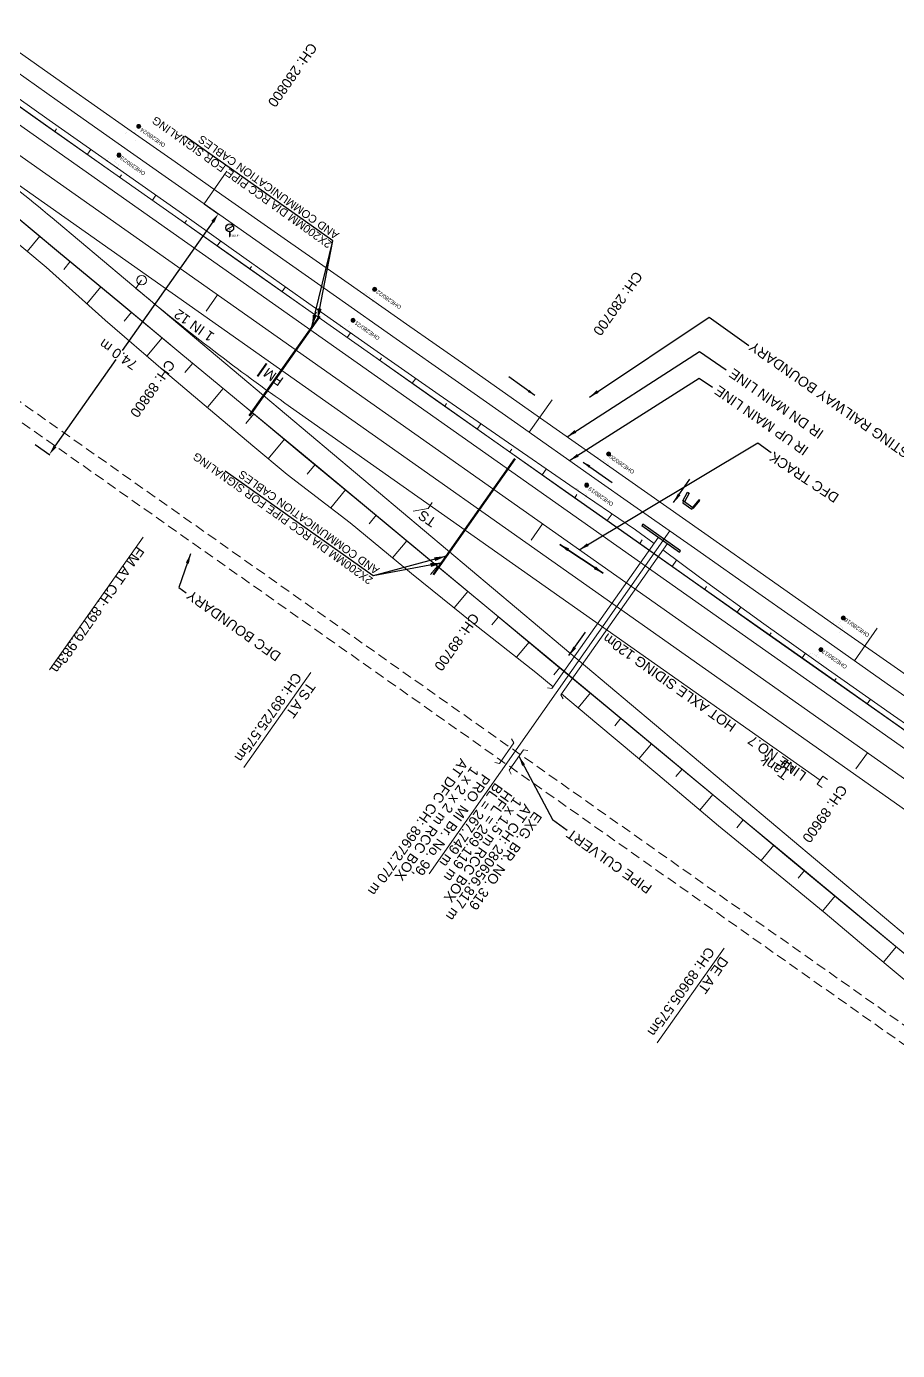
# Model space of a CAD drawing. Header units: metres. Extents: x 644418 to 1306172, y 3366650 to 6747308.
# Drawn here: x 660261.6 to 660480.7, y 3368189 to 3368522.2 of the extents above; entities that cross this region are included whole.
import ezdxf
from ezdxf.enums import TextEntityAlignment as Align

# ---------------------------------------------------------------- set-up
doc = ezdxf.new("R2010")
doc.units = ezdxf.units.M
doc.header["$MEASUREMENT"] = 0
doc.linetypes.add('CENTER', pattern=[2, 1.25, -0.25, 0.25, -0.25])
doc.linetypes.add('DASHED', pattern=[0.75, 0.5, -0.25])
doc.layers.get('Defpoints').update_dxf_attribs({"lineweight": 0})
for name, color, linetype in [('BORE', 7, 'Continuous'), ('CULVERT_PARAPET', 7, 'Continuous'), ('DFCC Boundary', 6, 'CENTER'), ('PROPOSED DFCC FORMATION LINE', 187, 'Continuous'), ('PROPOSED ROADS', 10, 'DASHED'), ('RETAINING_WALL', 142, 'Continuous'), ('Side Details', 251, 'Continuous'), ('Signalling cable pipes', 234, 'Continuous'), ('T_P', 8, 'Continuous'), ('TANK', 251, 'Continuous'), ('Trolley Refuse', 10, 'Continuous')]:
    doc.layers.add(name, color=color, linetype=linetype)
for name, color, linetype, lineweight in [('BRIDGE DETAILS PLAN', 7, 'Continuous', 0), ('CANAL BOTTOM', 5, 'Continuous', 0), ('Existing Chainage', 7, 'Continuous', 0), ('Existing IR Track', 143, 'Continuous', 0), ('Existing Railway Boundary', 7, 'CENTER', 0), ('flow direction', 7, 'Continuous', 0), ("NEW SHAMBHU CROSSING STN. SRJ's", 10, 'Continuous', 0), ('OHE MAST', 8, 'Continuous', 0), ('OHE MAST TEXT', 8, 'Continuous', 0), ('PROP-DFC Connecting line', 1, 'Continuous', 0), ('Proposed Chainage', 10, 'Continuous', 0), ('Proposed DFC Loop line', 1, 'Continuous', 0), ('PROPOSED DFC TRACK', 1, 'Continuous', 0), ('PROPOSED DFCC TOE LINE', 239, 'Continuous', 0), ('PROPOSED DFCC TOE SLOPES', 239, 'Continuous', 0), ('PROPOSED DFCC TRACK', 1, 'Continuous', 0)]:
    doc.layers.add(name, color=color, linetype=linetype, lineweight=lineweight)
doc.styles.add('CUT-FILL', font='cut-fill.shx', dxfattribs={"height": 2})
doc.styles.get("Standard").update_dxf_attribs({"font": 'arial.ttf'})
doc.styles.add('Style-Arial', font='arial.ttf')
doc.dimstyles.new('DIM', dxfattribs={"dimtxt": 2.5, "dimasz": 2.5, "dimexe": 0.18, "dimexo": 0.0625, "dimgap": 0.09, "dimtad": 0, "dimtih": 1, "dimtoh": 1, "dimdec": 3, "dimzin": 0, "dimdsep": 46, "dimtxsty": 'Standard', "dimcen": 0.09, "dimadec": 0, "dimazin": 0, "dimtfac": 1, "dimtdec": 3, "dimtofl": 0, "dimtmove": 0, "dimatfit": 3, "dimfxl": 1, "dimtolj": 1, "dimtzin": 0, "dimarcsym": 0})
doc.dimstyles.new('ISO-25', dxfattribs={"dimtxt": 2.5, "dimasz": 2.5, "dimexe": 1.25, "dimexo": 0.625, "dimtad": 1, "dimtxsty": 'Standard', "dimcen": 2.5, "dimadec": 0, "dimazin": 0, "dimtfac": 1, "dimtmove": 0, "dimatfit": 3, "dimfxl": 1, "dimarcsym": 0})
doc.dimstyles.get("Standard").update_dxf_attribs({"dimtxt": 2.5, "dimasz": 2.5, "dimexe": 0.18, "dimexo": 0.0625, "dimgap": 0.09, "dimtad": 0, "dimtih": 1, "dimtoh": 1, "dimdec": 3, "dimzin": 0, "dimdsep": 46, "dimtxsty": 'Standard', "dimcen": 0.09, "dimclrd": 1, "dimclre": 1, "dimclrt": 1, "dimadec": 0, "dimazin": 0, "dimtfac": 1, "dimtdec": 3, "dimtofl": 0, "dimtmove": 0, "dimatfit": 3, "dimfxl": 1, "dimtolj": 1, "dimtzin": 0, "dimarcsym": 0})

# ---------------------------------------------------------------- blocks, each defined once
blk = doc.blocks.new('T-P')
at = {"color": 8}
for points in [[(-0.8, 1.71), (0.92, 2.73)], [(-0.78, 1.68), (0.94, 2.7)], [(0, 1.2), (0, 0)], [(0, 0), (0.15, 0)], [(0.15, 1.2), (0.15, 0)]]:
    blk.add_lwpolyline(points, dxfattribs=at)
blk.add_circle((0.08, 2.19), 1, dxfattribs=at)
at = {"color": 8, "style": 'CUT-FILL'}
for s, p in [('T', (-0.01, 2.5, 203.18)), ('P', (-0.01, 1.51, 203.18))]:
    blk.add_text(s, height=0.4, dxfattribs=at).set_placement(p)
blk = doc.blocks.new('OHE MAST')
h = blk.add_hatch(color=256)
edge = h.paths.add_edge_path()
edge.add_arc((0, 0), 0.514, 0, 360)
at = {"const_width": 0.01, "flags": 128}
for points in [[(1.5, 3.5), (1.5, 2), (-1.5, 2), (-1.5, 3.5)], [(0, 2), (0, 0)]]:
    blk.add_lwpolyline(points, dxfattribs=at)
blk.add_circle((0, 0), 0.514)
blk = doc.blocks.new('*D1817')
at = {"layer": 'Defpoints', "color": 0, "linetype": 'Continuous', "ltscale": 0.5, "transparency": 16777216}
for p in [(660306.23, 3368477.59), (660309.84, 3368475.06), (660263.71, 3368417.03)]:
    blk.add_point(p, dxfattribs=at)
at = {"layer": 'DFCC Boundary', "color": 0, "linetype": 'Continuous', "lineweight": -2, "ltscale": 0.5, "transparency": 16777216}
for p, q in [((660306.28, 3368477.56), (660309.98, 3368474.96)), ((660308.4, 3368473.02), (660285.67, 3368440.65)), ((660268.75, 3368416.55), (660284.1, 3368438.41)), ((660263.76, 3368417), (660267.46, 3368414.4))]:
    blk.add_line(p, q, dxfattribs=at)
at = {"layer": 'DFCC Boundary', "color": 0, "linetype": 'Continuous', "ltscale": 0.5, "transparency": 16777216}
for points in [[(660308.06, 3368473.26), (660308.74, 3368472.78), (660309.84, 3368475.06)], [(660268.41, 3368416.79), (660269.09, 3368416.31), (660267.31, 3368414.5)]]:
    blk.add_solid(points, dxfattribs=at)
at = {"layer": 'DFCC Boundary', "color": 0, "linetype": 'Continuous', "ltscale": 0.5, "transparency": 16777216, "insert": (660284.66, 3368439.68), "char_height": 2.5, "attachment_point": 5, "rotation": 145}
blk.add_mtext('\\A1;74.0 m', dxfattribs=at)

msp = doc.modelspace()

# ---------------------------------------------------------------- linework, layer by layer
at = {"layer": 'BRIDGE DETAILS PLAN', "color": 7, "linetype": 'Continuous', "lineweight": 0, "flags": 128}
msp.add_lwpolyline([(660423.3823, 3368395.2671), (660362.8459, 3368308.9402)], dxfattribs=at)
at = {"layer": 'CULVERT_PARAPET', "linetype": 'Continuous'}
for points in [[(660426.637, 3368402.306, 269.927), (660428.926, 3368400.775, 269.924), (660429.221, 3368401.052, 269.915), (660426.818, 3368402.712, 269.898)], [(660416.39, 3368396.632, 270.009), (660425.869, 3368389.924, 269.986), (660426.096, 3368390.265, 269.996), (660416.617, 3368396.973, 269.996)]]:
    msp.add_polyline3d(points, close=True, dxfattribs=at)
at = {"layer": 'Existing Chainage', "color": 0, "linetype": 'Continuous', "lineweight": 13, "flags": 128}
for points in [[(660311.9802, 3368485.7769), (660306.2334, 3368477.5931)], [(660393.7997, 3368428.2644), (660388.0442, 3368420.0867)], [(660475.6083, 3368370.7679), (660469.8589, 3368362.5859)]]:
    msp.add_lwpolyline(points, dxfattribs=at)
at = {"layer": 'Existing IR Track', "flags": 128}
for points in [[(660256.4069, 3368518.0692), (660271.8366, 3368507.2097), (660287.0944, 3368496.4712), (660298.9617, 3368488.1141), (660310.714, 3368479.8381), (660326.3695, 3368468.8783), (660342.5065, 3368457.581), (660357.1728, 3368447.2953), (660372.0513, 3368436.8608), (660386.9253, 3368426.4037), (660416.9939, 3368405.2761), (660432.173, 3368394.6164), (660448.4241, 3368383.1917), (660464.5868, 3368371.8293), (660480.6741, 3368360.5103), (660496.8438, 3368349.1333)], [(660253.6266, 3368514.6313), (660269.2847, 3368503.5873), (660284.6664, 3368492.7383), (660296.4097, 3368484.4914), (660307.9591, 3368476.3813), (660323.8036, 3368465.2373), (660339.583, 3368454.1392), (660354.5791, 3368443.6122), (660369.4258, 3368433.1902), (660384.3209, 3368422.7072), (660404.5446, 3368408.477), (660414.3884, 3368401.5741), (660429.6052, 3368390.9034), (660445.8194, 3368379.494), (660462.0437, 3368368.0775), (660478.0727, 3368356.8143), (660494.162, 3368345.5086)]]:
    msp.add_lwpolyline(points, dxfattribs=at)
at = {"layer": "NEW SHAMBHU CROSSING STN. SRJ's", "linetype": 'Continuous', "lineweight": 13, "flags": 128}
msp.add_lwpolyline([(660290.5349, 3368458.3558), (660289.093, 3368456.3136)], dxfattribs=at)
at = {"layer": "NEW SHAMBHU CROSSING STN. SRJ's", "linetype": 'Continuous', "lineweight": 13, "const_width": 0.5, "flags": 128}
msp.add_lwpolyline([(660321.9703, 3368437.4208), (660319.664, 3368434.1491)], dxfattribs=at)
at = {"layer": "NEW SHAMBHU CROSSING STN. SRJ's", "linetype": 'Continuous', "lineweight": 0, "flags": 128}
msp.add_lwpolyline([(660363.6424, 3368402.4306), (660362.5755, 3368400.9146), (660358.8217, 3368400.2621)], dxfattribs=at)
at = {"layer": "NEW SHAMBHU CROSSING STN. SRJ's", "color": 10, "linetype": 'Continuous', "lineweight": 13, "flags": 128}
for points in [[(660290.8876, 3368393.6616), (660267.3589, 3368360.2844)], [(660333.0977, 3368359.6207), (660316.2397, 3368335.7064)], [(660437.0415, 3368290.2695), (660420.2306, 3368266.4219)]]:
    msp.add_lwpolyline(points, dxfattribs=at)
at = {"layer": "NEW SHAMBHU CROSSING STN. SRJ's", "linetype": 'Continuous', "lineweight": 13}
msp.add_circle((660290.5349, 3368458.3558), 1.2, dxfattribs=at)
at = {"layer": 'PROP-DFC Connecting line', "linetype": 'Continuous', "lineweight": 0}
msp.add_line((659123.2101, 3369298.6585), (661015.1257, 3367964.985), dxfattribs=at)
at = {"layer": 'Proposed Chainage', "lineweight": 0, "flags": 128}
for points in [[(660306.753, 3368450.576), (660309.6338, 3368454.6626)], [(660388.4863, 3368392.9595), (660391.3671, 3368397.0461)], [(660470.2196, 3368335.343), (660473.1004, 3368339.4296)]]:
    msp.add_lwpolyline(points, dxfattribs=at)
at = {"layer": 'Proposed DFC Loop line'}
msp.add_line((659226.6259, 3369210.4636), (661057.9935, 3367919.4725), dxfattribs=at)
at = {"layer": 'Proposed DFC Loop line', "flags": 128}
for points in [[(661100.1515, 3367850.9693), (660555.35, 3368235.0177, -0.02131078), (660517.8954, 3368263.8855), (660269.1261, 3368473.1062, 0.02134199), (660231.6148, 3368502.0139)], [(660289.0918, 3368456.3145), (660289.0918, 3368456.3145, 0.02131078), (660326.5464, 3368427.4467), (660461.189, 3368332.5328)]]:
    msp.add_lwpolyline(points, format="xyb", dxfattribs=at)
at = {"layer": 'Proposed DFC Loop line'}
msp.add_lwpolyline([(660463.0992, 3368332.67), (660461.8877, 3368333.524), (660460.4902, 3368331.5415), (660461.7017, 3368330.6875)], dxfattribs=at)
at = {"layer": 'PROPOSED DFCC FORMATION LINE', "lineweight": 0, "flags": 128}
for points in [[(660495.2088, 3368336.0797), (660478.8621, 3368347.603), (660462.5154, 3368359.1263), (660446.1688, 3368370.6496), (660429.8221, 3368382.1729), (660413.4754, 3368393.6962), (660397.1288, 3368405.2195), (660380.7821, 3368416.7428), (660364.4354, 3368428.2661), (660348.0888, 3368439.7894), (660331.7421, 3368451.3127), (660315.3954, 3368462.836), (660299.0488, 3368474.3593), (660282.7021, 3368485.8826), (660266.3554, 3368497.4059), (660250.0088, 3368508.9292)], [(660495.2376, 3368336.1205), (660478.8909, 3368347.6438), (660462.5442, 3368359.1671), (660446.1976, 3368370.6904), (660429.8509, 3368382.2137), (660413.5042, 3368393.737), (660397.1576, 3368405.2603), (660380.8109, 3368416.7836), (660364.4642, 3368428.3069), (660348.1176, 3368439.8302), (660331.7709, 3368451.3535), (660315.4242, 3368462.8768), (660299.0776, 3368474.4001), (660282.7309, 3368485.9234), (660266.3842, 3368497.4468), (660250.0376, 3368508.9701)], [(660538.9518, 3368241.9337), (660531.2566, 3368248.3199), (660515.8661, 3368261.0923), (660500.4757, 3368273.8647), (660485.0852, 3368286.6371), (660469.6948, 3368299.4095), (660454.3043, 3368312.1819), (660438.9139, 3368324.9543), (660423.5234, 3368337.7266), (660408.133, 3368350.499), (660392.7425, 3368363.2714), (660377.3521, 3368376.0438), (660361.9616, 3368388.8162), (660346.5711, 3368401.5886), (660331.1807, 3368414.361), (660315.7902, 3368427.1334), (660300.3998, 3368439.9058), (660285.0093, 3368452.6782), (660269.6189, 3368465.4506), (660254.2284, 3368478.223), (660238.838, 3368490.9953), (660228.6146, 3368499.4797)], [(660539.0272, 3368241.9361), (660531.2885, 3368248.3584), (660515.8981, 3368261.1308), (660500.5076, 3368273.9032), (660485.1171, 3368286.6756), (660469.7267, 3368299.448), (660454.3362, 3368312.2203), (660438.9458, 3368324.9927), (660423.5553, 3368337.7651), (660408.1649, 3368350.5375), (660392.7744, 3368363.3099), (660377.384, 3368376.0823), (660361.9935, 3368388.8547), (660346.6031, 3368401.6271), (660331.2126, 3368414.3995), (660315.8222, 3368427.1719), (660300.4317, 3368439.9443), (660285.0413, 3368452.7167), (660269.6508, 3368465.489), (660254.2604, 3368478.2614), (660238.8699, 3368491.0338), (660228.645, 3368499.5194)]]:
    msp.add_lwpolyline(points, dxfattribs=at)
at = {"layer": 'PROPOSED DFCC TOE LINE', "lineweight": 0, "flags": 128}
for points in [[(660074.5986, 3368634.3853), (660087.1993, 3368625.0945), (660103.7266, 3368613.8275), (660120.0897, 3368602.3274), (660136.4112, 3368590.7685), (660152.7283, 3368579.2032), (660169.1325, 3368567.7615), (660185.5291, 3368556.3091), (660201.8778, 3368544.7886), (660218.2413, 3368533.2893), (660234.5686, 3368521.7385), (660250.8959, 3368510.1876), (660267.2419, 3368498.6634), (660283.598, 3368487.1535), (660299.9584, 3368475.6497), (660316.281, 3368464.0923), (660332.5821, 3368452.5043), (660348.9456, 3368441.0048), (660365.3395, 3368429.5486), (660381.7734, 3368418.149), (660398.2211, 3368406.7691), (660414.7971, 3368395.5711), (660419.4465, 3368392.1078)], [(660421.655, 3368390.4626), (660430.8417, 3368383.6193), (660447.0404, 3368371.886), (660463.3577, 3368360.3211), (660479.7066, 3368348.801), (660496.1081, 3368337.3555), (660512.5582, 3368325.9789), (660528.8332, 3368314.3539), (660545.2279, 3368302.8988), (660561.6264, 3368291.4489), (660577.9611, 3368279.9086), (660594.2302, 3368268.2754), (660603.7477, 3368261.7356)]]:
    msp.add_lwpolyline(points, dxfattribs=at)
at = {"layer": 'PROPOSED DFCC TOE LINE', "lineweight": 0}
for points in [[(660394.0374, 3368356.0296), (660389.7309, 3368359.6425), (660373.9834, 3368371.9847), (660358.4172, 3368384.5453), (660343.0042, 3368397.2906), (660327.1033, 3368409.4478), (660318.5346, 3368416.6688), (660306.2342, 3368427.0194), (660296.4948, 3368435.2004), (660281.3659, 3368448.2879), (660266.4809, 3368461.6693), (660251.1256, 3368474.484), (660235.706, 3368487.2213), (660225.829, 3368495.6215)], [(660535.3758, 3368238.5314), (660528.0411, 3368244.4453), (660512.4314, 3368256.9535), (660497.1164, 3368269.8169), (660481.852, 3368282.7411), (660472.7228, 3368290.4553), (660462.475, 3368299.0311), (660451.1444, 3368308.3742), (660435.6343, 3368321.0024), (660420.4275, 3368333.9962), (660405.0532, 3368346.788), (660396.154, 3368354.2539)]]:
    msp.add_lwpolyline(points, dxfattribs=at)
at = {"layer": 'PROPOSED DFCC TOE SLOPES', "linetype": 'Continuous', "lineweight": 0, "flags": 128}
for points in [[(660268.7064, 3368495.8098), (660269.1359, 3368496.4191)], [(660276.8797, 3368490.0482), (660277.7434, 3368491.2734)], [(660285.053, 3368484.2865), (660285.4876, 3368484.9029)], [(660293.2264, 3368478.5249), (660294.1023, 3368479.7674)], [(660301.3997, 3368472.7632), (660301.8384, 3368473.3856)], [(660264.8972, 3368469.4341), (660261.7381, 3368465.6274)], [(660309.573, 3368467.0016), (660310.4384, 3368468.2292)], [(660272.5924, 3368463.0479), (660270.9591, 3368461.0798)], [(660317.7464, 3368461.2399), (660318.1715, 3368461.843)], [(660280.2876, 3368456.6617), (660276.7683, 3368452.421)], [(660325.9197, 3368455.4783), (660326.7472, 3368456.6522)], [(660287.9828, 3368450.2755), (660286.1201, 3368448.031)], [(660334.093, 3368449.7166), (660334.4998, 3368450.2937)], [(660295.6781, 3368443.8893), (660291.8219, 3368439.2427)], [(660342.2664, 3368443.955), (660343.0883, 3368445.121)], [(660303.3733, 3368437.5031), (660301.3976, 3368435.1224)], [(660350.4397, 3368438.1933), (660350.857, 3368438.7854)], [(660358.613, 3368432.4317), (660359.4714, 3368433.6493)], [(660311.0685, 3368431.1169), (660307.2124, 3368426.4703)], [(660366.7863, 3368426.67), (660367.2302, 3368427.2996)], [(660318.7637, 3368424.7307), (660316.7579, 3368422.3136)], [(660374.9597, 3368420.9084), (660375.891, 3368422.2295)], [(660326.459, 3368418.3445), (660322.3794, 3368413.4287)], [(660383.133, 3368415.1467), (660383.6214, 3368415.8396)], [(660334.1542, 3368411.9583), (660332.1483, 3368409.5413)], [(660391.3063, 3368409.3851), (660392.3337, 3368410.8425)], [(660341.8494, 3368405.5721), (660338.0929, 3368401.0456)], [(660399.4797, 3368403.6234), (660400.0277, 3368404.4009)], [(660407.653, 3368397.8618), (660408.8638, 3368399.5794)], [(660349.5446, 3368399.1859), (660347.7474, 3368397.0202)], [(660357.2399, 3368392.7997), (660353.6566, 3368388.482)], [(660415.8263, 3368392.1001), (660416.4513, 3368392.9867)], [(660364.9351, 3368386.4135), (660363.1637, 3368384.2791)], [(660423.9997, 3368386.3384), (660425.0986, 3368387.8974)], [(660372.6303, 3368380.0273), (660369.1755, 3368375.8643)], [(660432.173, 3368380.5768), (660432.6579, 3368381.2647)], [(660440.3463, 3368374.8151), (660441.2421, 3368376.0859)], [(660380.3255, 3368373.6411), (660378.6594, 3368371.6334)], [(660448.5197, 3368369.0535), (660448.939, 3368369.6483)], [(660388.0208, 3368367.2549), (660384.867, 3368363.4546)], [(660456.693, 3368363.2918), (660457.517, 3368364.4607)], [(660395.716, 3368360.8687), (660394.1877, 3368359.0272)], [(660464.8663, 3368357.5302), (660465.2732, 3368358.1074)], [(660403.4112, 3368354.4825), (660400.3206, 3368350.7584)], [(660473.0397, 3368351.7685), (660473.8546, 3368352.9246)], [(660411.1065, 3368348.0963), (660409.5491, 3368346.2197)], [(660418.8017, 3368341.7101), (660415.6788, 3368337.9472)], [(660426.4969, 3368335.3239), (660424.9154, 3368333.4183)], [(660434.1921, 3368328.9378), (660430.9373, 3368325.0158)], [(660441.8874, 3368322.5516), (660440.243, 3368320.5702)], [(660449.5826, 3368316.1654), (660446.3538, 3368312.2747)], [(660457.2778, 3368309.7792), (660455.6857, 3368307.8607)], [(660464.973, 3368303.393), (660461.809, 3368299.5803)], [(660480.3635, 3368290.6206), (660477.1334, 3368286.7284)]]:
    msp.add_lwpolyline(points, dxfattribs=at)
at = {"layer": 'PROPOSED DFCC TRACK', "color": 12, "flags": 128}
msp.add_lwpolyline([(661185.0561, 3367837.5487), (661104.7692, 3367894.1456), (658600.7836, 3369659.2873)], dxfattribs=at)
at = {"layer": 'PROPOSED DFCC TRACK', "linetype": 'Continuous', "flags": 128}
for points, elevation in [([(660420.5563, 3368393.6836), (660393.7327, 3368355.597), (660392.62, 3368355.7983)], 269.927), ([(660422.8035, 3368392.0933), (660395.9799, 3368354.0067), (660396.543, 3368353.0263)], 269.924), ([(660383.6073, 3368342.8941), (660384.1682, 3368341.9124), (660380.524, 3368336.7417), (660379.4114, 3368336.9431)], 270.4067), ([(660387.7253, 3368339.9799), (660386.6132, 3368340.1838), (660382.969, 3368335.0132), (660383.5322, 3368334.0327)], 270.451)]:
    msp.add_lwpolyline(points, dxfattribs=dict(at, elevation=elevation))
at = {"layer": 'PROPOSED ROADS', "color": 1, "linetype": 'DASHED', "lineweight": 0, "ltscale": 5, "flags": 128}
msp.add_lwpolyline([(661233.5122, 3367730.8433, 0.26577536), (661230.955, 3367736.6188), (660838.2471, 3368015.4714), (660750.0807, 3368077.0803), (660080.8725, 3368549.197, -0.41410989), (660079.909, 3368554.7701), (660092.3059, 3368572.356, 0.41421356), (660091.8235, 3368575.143), (660087.6934, 3368578.0545), (660089.4219, 3368580.5065), (660094.3693, 3368577.0188, -0.41421356), (660095.334, 3368571.4448), (660084.0891, 3368555.4931, 0.41410989), (660084.8117, 3368551.3132), (660752.3792, 3368080.3539), (660840.5506, 3368018.7415), (661230.3879, 3367741.9273), (661232.6055, 3367740.3492, 0.35054613), (661238.2967, 3367741.1615)], format="xyb", dxfattribs=at)
at = {"layer": 'RETAINING_WALL', "linetype": 'Continuous'}
for points in [[(660427.849, 3368404.993, 269.017), (660428.283, 3368404.773, 269.025), (660427.127, 3368402.606, 269.89), (660426.693, 3368402.826, 269.882)], [(660429.091, 3368401.172, 269.935), (660429.402, 3368400.998, 269.906), (660430.992, 3368402.945, 269.049), (660430.681, 3368403.119, 269.078)]]:
    msp.add_polyline3d(points, close=True, dxfattribs=at)
at = {"layer": 'Signalling cable pipes', "lineweight": 30}
for points in [[(660317.6056, 3368424.2867), (660335.2603, 3368449.3312)], [(660317.7691, 3368424.1715), (660335.4238, 3368449.2159)], [(660363.8981, 3368384.3323), (660384.4527, 3368413.4907)], [(660364.0615, 3368384.2171), (660384.6162, 3368413.3754)]]:
    msp.add_lwpolyline(points, dxfattribs=at)
at = {"layer": 'TANK', "color": 88, "linetype": 'DASHED', "ltscale": 3, "flags": 128}
msp.add_lwpolyline([(660452.422, 3368337.472), (660454.532, 3368335.889), (660453.5708, 3368334.7467), (660451.461, 3368336.33)], close=True, dxfattribs=at)

# ---------------------------------------------------------------- block references
at = {"layer": 'BORE', "linetype": 'Continuous'}
msp.add_blockref('T-P', (660312.599, 3368469.347, 270.05), dxfattribs=at)
at = {"layer": 'OHE MAST', "color": 2, "rotation": 143.3908318566117}
for p in [(660289.81, 3368497.07), (660284.83, 3368489.826), (660349.162, 3368456.059), (660343.717, 3368448.256), (660407.998, 3368414.628), (660402.513, 3368406.781), (660467.039, 3368373.366), (660461.41, 3368365.389)]:
    msp.add_blockref('OHE MAST', p, dxfattribs=at)

# ---------------------------------------------------------------- texts
at = {"layer": 'BRIDGE DETAILS PLAN', "color": 10}
for s, rotation, p in [('AT DFC CH: 89672.770 m', 235, (660370.7788, 3368338.1775)), ('1 x 2 x 2 m RCC BOX', 235, (660373.5119, 3368336.183)), ('PRO. MI Br. No. 99,', 235, (660376.35, 3368334.2935)), ('PIPE CULVERT', 144.612954, (660419.1599, 3368305.7969))]:
    msp.add_text(s, height=2.5, rotation=rotation, dxfattribs=at).set_placement(p)
at = {"layer": 'BRIDGE DETAILS PLAN'}
for s, p in [('BL = 267.749 m ', (660379.5213, 3368332.0542)), ('HFL = 269.119 m', (660381.9325, 3368330.2745)), ('1 x 1.5 m RCC BOX', (660384.3438, 3368328.4947)), ('AT CH: 280656.817 m', (660386.8598, 3368326.715)), ('EXG. BR. NO. 319', (660389.3759, 3368324.8305))]:
    msp.add_text(s, height=2.5, rotation=235, dxfattribs=at).set_placement(p)
at = {"layer": 'DFCC Boundary', "linetype": 'Continuous', "ltscale": 5}
msp.add_text('DFC BOUNDARY', height=2.5, rotation=144.612954, dxfattribs=at).set_placement((660325.8104, 3368364.3075))
at = {"layer": 'Existing Chainage', "color": 0, "linetype": 'Continuous', "lineweight": 0, "char_height": 2.5, "attachment_point": 6, "line_spacing_factor": 0.6, "style": 'Style-Arial'}
for s, insert, rotation in [('CH: 280800', (660323.1328, 3368502.3839), 234.922878), ('CH: 280700', (660404.9698, 3368444.8597), 234.862299)]:
    msp.add_mtext(s, dxfattribs=dict(at, insert=insert, rotation=rotation))
at = {"layer": 'Existing IR Track', "color": 7, "lineweight": 0}
for s, p in [('IR DN MAIN LINE', (660438.7459, 3368435.2978)), ('IR UP MAIN LINE', (660435.0907, 3368431.0027))]:
    msp.add_text(s, height=2.5, rotation=145, dxfattribs=at).set_placement(p, align=Align.MIDDLE_RIGHT)
at = {"layer": 'Existing Railway Boundary', "linetype": 'Continuous', "ltscale": 5}
msp.add_text('EXISTING RAILWAY BOUNDARY', height=2.5, rotation=145, dxfattribs=at).set_placement((660488.5656, 3368412.2602))
at = {"layer": "NEW SHAMBHU CROSSING STN. SRJ's", "linetype": 'Continuous', "lineweight": 13, "char_height": 2.5, "attachment_point": 4, "line_spacing_factor": 0.60036, "style": 'Style-Arial'}
for s, insert, rotation in [('1 IN 12', (660308.3283, 3368443.7366), 144.807523), ('FM', (660325.7276, 3368432.5625), 144.807523), ('TS', (660364.2023, 3368397.0873), 145.376647)]:
    msp.add_mtext(s, dxfattribs=dict(at, insert=insert, rotation=rotation))
at = {"layer": "NEW SHAMBHU CROSSING STN. SRJ's", "color": 10, "linetype": 'Continuous', "lineweight": 13, "char_height": 2.5, "width": 48.578282, "attachment_point": 4, "rotation": 234.818733, "line_spacing_factor": 0.648, "style": 'Style-Arial'}
for s, insert in [('\\pxsm1;FM AT CH: 89779.983m ', (660290.3457, 3368390.8825)), ('\\pxsm1;TS AT \\PCH: 89725.575m ', (660331.6744, 3368357.9426)), ('\\pxsm1;DE AT \\PCH: 89605.575m ', (660435.5438, 3368288.869))]:
    msp.add_mtext(s, dxfattribs=dict(at, insert=insert))
at = {"layer": 'OHE MAST TEXT'}
for s, p in [('OHE280/24', (660293.3585, 3368494.2714)), ('OHE280/23', (660288.308, 3368487.1543)), ('OHE280/22', (660352.7086, 3368453.4783)), ('OHE280/21', (660347.2636, 3368445.6753)), ('OHE280/20', (660411.3273, 3368412.013)), ('OHE280/19', (660406.0578, 3368403.9148)), ('OHE280/18', (660470.4561, 3368370.9411)), ('OHE280/17', (660464.8271, 3368362.9641))]:
    msp.add_text(s, height=1, rotation=145, dxfattribs=at).set_placement(p, align=Align.MIDDLE_CENTER)
at = {"layer": 'Proposed Chainage', "lineweight": 0, "char_height": 2.5, "attachment_point": 4, "rotation": 234.818733, "line_spacing_factor": 0.6, "style": 'Style-Arial'}
for s, insert in [('CH: 89800', (660298.1105, 3368437.8993)), ('CH: 89700', (660374.6227, 3368374.108)), ('CH: 89600', (660467.2205, 3368330.876))]:
    msp.add_mtext(s, dxfattribs=dict(at, insert=insert))
at = {"layer": 'PROPOSED DFC TRACK', "color": 10, "linetype": 'Continuous', "lineweight": -3, "ltscale": 5, "style": 'Style-Arial'}
msp.add_text('DFC TRACK', height=2.5, rotation=146.40432, dxfattribs=at).set_placement((660449.5546, 3368415.3241), align=Align.RIGHT)
at = {"layer": 'Side Details', "color": 88}
msp.add_text('Tank', height=2.5, rotation=144.100313, dxfattribs=at).set_placement((660453.564, 3368334.4795))
at = {"layer": 'Signalling cable pipes', "linetype": 'Continuous', "lineweight": 13, "style": 'Style-Arial'}
for s, p in [('2X200MM DIA RCC PIPE FOR SIGNALING ', (660338.6081, 3368467.8652)), ('AND COMMUNICATION CABLES', (660340.3991, 3368470.1409)), ('2X200MM DIA RCC PIPE FOR SIGNALING ', (660348.8766, 3368383.2618)), ('AND COMMUNICATION CABLES', (660350.537, 3368385.7983))]:
    msp.add_text(s, height=2, rotation=144.40551, dxfattribs=at).set_placement(p)
at = {"layer": 'T_P'}
msp.add_text('CSBT/P', height=0.5, dxfattribs=at).set_placement((660312.599, 3368469.347, 270.05))
at = {"layer": 'Trolley Refuse', "linetype": 'Continuous', "lineweight": 13, "style": 'Style-Arial'}
for s, p in [('HOT AXLE SIDING 120m', (660406.98, 3368368.6423)), ('LINE NO.7  ', (660441.8984, 3368344.0884))]:
    msp.add_text(s, height=2.5, rotation=144.7, dxfattribs=at).set_placement(p, align=Align.MIDDLE_RIGHT)

# ---------------------------------------------------------------- dimensions: what is measured, and where the dimension line sits
at = {"layer": 'DFCC Boundary', "linetype": 'Continuous', "ltscale": 0.5}
dim = msp.add_linear_dim(base=(660309.8362, 3368475.0632), p1=(660263.7072, 3368417.033), p2=(660306.2334, 3368477.5931), angle=54.922866, dimstyle='DIM', override={"dimdec": 1, "dimpost": ' m', "dimtmove": 2}, dxfattribs=at)
dim.commit()
dim.dimension.update_dxf_attribs({"geometry": '*D1817', "text_midpoint": (660284.6588, 3368439.6837), "dimtype": 129, "text_rotation": 145})

# ---------------------------------------------------------------- leaders
at = {"layer": 'BRIDGE DETAILS PLAN', "color": 10}
msp.add_leader([(660385.4509, 3368338.5346), (660393.8673, 3368322.6059), (660397.6015, 3368319.9693)], dimstyle='ISO-25', override={"dimtxt": 0.5, "dimtad": 0}, dxfattribs=at)
at = {"layer": 'CANAL BOTTOM'}
for points in [[(660424.3513, 3368402.415), (660428.4772, 3368408.2679)], [(660398.0282, 3368363.8951), (660402.1541, 3368369.7481)]]:
    msp.add_leader(points, dimstyle='ISO-25', override={"dimtxt": 3, "dimasz": 2.5, "dimgap": 0.625, "dimtad": 0, "dimdec": 3, "dimzin": 2, "dimtdec": 3}, dxfattribs=at)
at = {"layer": 'DFCC Boundary', "linetype": 'Continuous', "lineweight": 0, "ltscale": 5}
msp.add_leader([(660302.8638, 3368389.5027), (660299.8522, 3368380.9927), (660301.7193, 3368379.6744)], dimstyle='ISO-25', override={"dimtxt": 0.5, "dimtad": 0}, dxfattribs=at)
at = {"layer": 'Existing IR Track', "color": 7, "lineweight": 0}
for points in [[(660397.5503, 3368418.9381), (660430.8737, 3368440.4305), (660437.5753, 3368435.796)], [(660398.1701, 3368412.9623), (660430.7877, 3368433.6872), (660434.1304, 3368431.4506)]]:
    msp.add_leader(points, dimstyle='ISO-25', override={"dimtxt": 0.5, "dimtad": 0}, dxfattribs=at)
at = {"layer": 'Existing Railway Boundary', "linetype": 'Continuous', "ltscale": 5}
msp.add_leader([(660403.1761, 3368428.9506), (660433.291, 3368449.0606), (660443.2454, 3368441.9173)], dimstyle='ISO-25', override={"dimtxt": 0.5, "dimtad": 0}, dxfattribs=at)
at = {"layer": 'flow direction', "lineweight": 0}
for points in [[(660389.4853, 3368429.354), (660382.8688, 3368434.0029)], [(660401.5836, 3368412.6015), (660408.875, 3368407.4782)]]:
    msp.add_leader(points, dimstyle='ISO-25', override={"dimtxt": 0.5, "dimasz": 2, "dimtad": 0}, dxfattribs=at)
at = {"layer": 'PROPOSED DFC TRACK', "color": 10, "linetype": 'Continuous', "lineweight": -3, "ltscale": 5}
msp.add_leader([(660400.6345, 3368390.5133), (660445.54, 3368417.4051), (660448.9232, 3368414.9826)], dimstyle='ISO-25', override={"dimtxt": 3, "dimasz": 2.5, "dimgap": 0.625, "dimtad": 0, "dimdec": 3, "dimzin": 2, "dimtdec": 3}, dxfattribs=at)
at = {"layer": 'PROPOSED DFC TRACK', "linetype": 'Continuous', "lineweight": 0}
for points in [[(660395.7705, 3368391.8809), (660406.6024, 3368384.5988)], [(660406.6024, 3368384.5988), (660395.7705, 3368391.8809)]]:
    msp.add_leader(points, dimstyle='ISO-25', override={"dimtxt": 3, "dimasz": 2.5, "dimtad": 0, "dimdec": 3, "dimzin": 2, "dimtdec": 3}, dxfattribs=at)
at = {"layer": 'Signalling cable pipes', "lineweight": 13}
for points in [[(660333.3709, 3368446.6509), (660338.6611, 3368468.3091), (660301.3893, 3368494.6317)], [(660334.7637, 3368448.2796), (660338.6611, 3368468.3091), (660301.3893, 3368494.6317)], [(660367.1333, 3368388.9218), (660348.799, 3368383.9666), (660311.5272, 3368410.2892)], [(660366.1706, 3368387.209), (660348.799, 3368383.9666), (660311.5272, 3368410.2892)]]:
    msp.add_leader(points, dimstyle='Standard', override={"dimasz": 3, "dimgap": 0.25, "dimclrd": 256}, dxfattribs=at)

doc.saveas('drawing.dxf')
